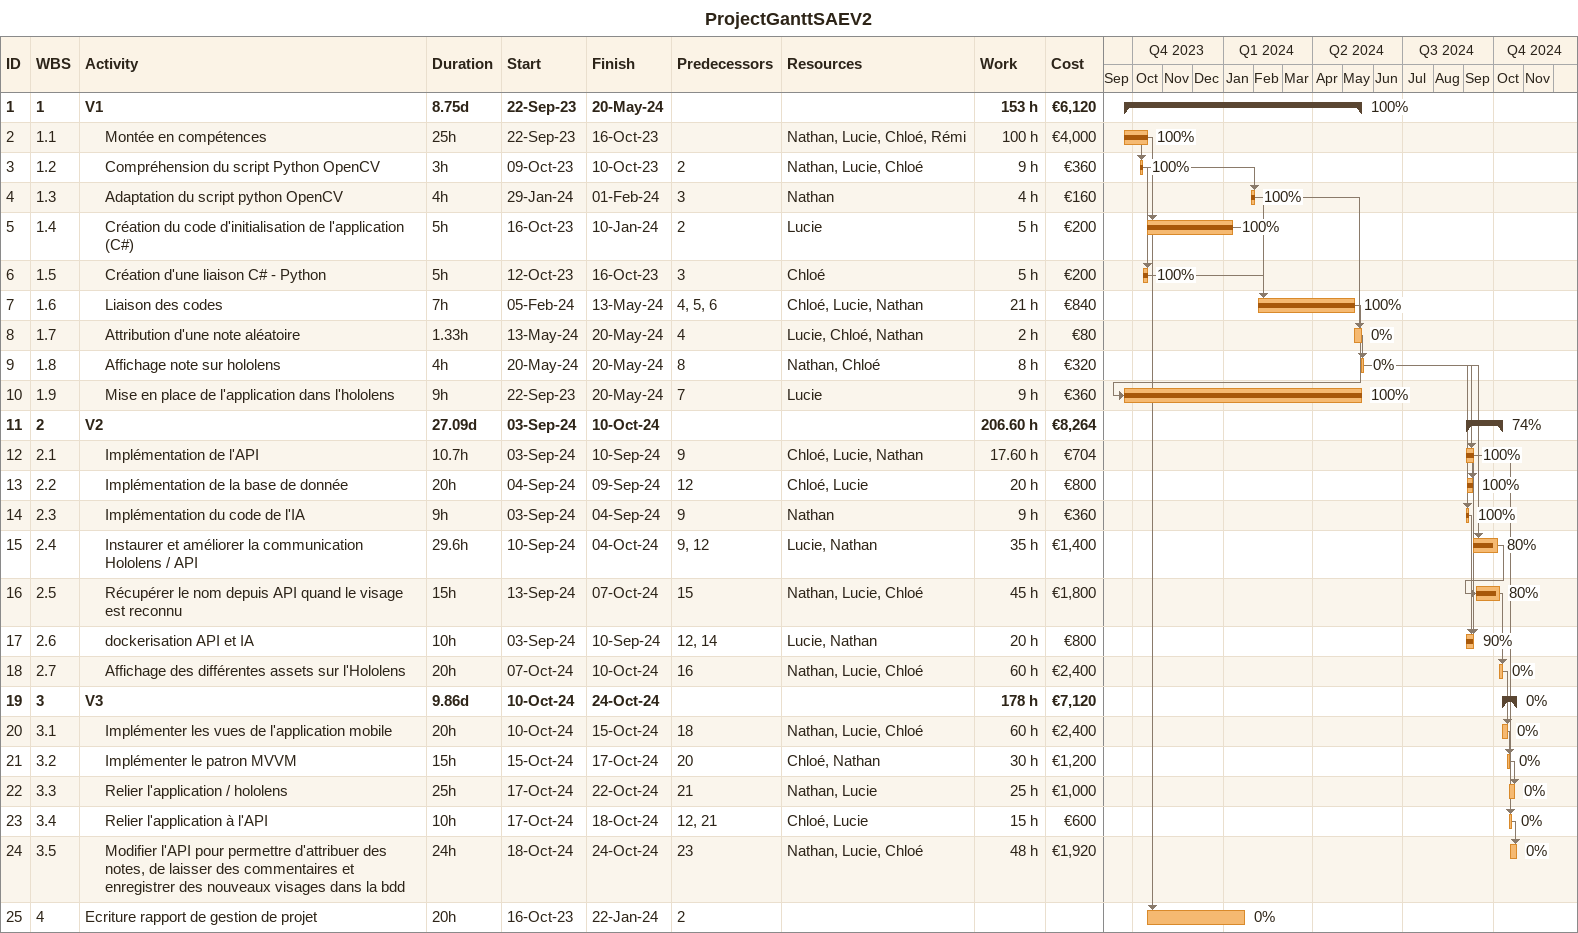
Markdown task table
ProjectGanttSAEV2

| ID | WBS | Task | Duration | Start | Finish | Predecessors | Resources | % complete | Work (h) | Cost (€) |
|---|---|---|---|---|---|---|---|---|---|---|
| 1 | 1 | **V1** | 8.75d | 2023-09-22 | 2024-05-20 |  |  | 100 | 153 | 6120 |
| 2 | 1.1 | Montée en compétences | 25h | 2023-09-22 | 2023-10-16 |  | Nathan, Lucie, Chloé, Rémi | 100 | 100 | 4000 |
| 3 | 1.2 | Compréhension du script Python OpenCV | 3h | 2023-10-09 | 2023-10-10 | 2 | Nathan, Lucie, Chloé | 100 | 9 | 360 |
| 4 | 1.3 | Adaptation du script python OpenCV | 4h | 2024-01-29 | 2024-02-01 | 3 | Nathan | 100 | 4 | 160 |
| 5 | 1.4 | Création du code d'initialisation de l'application (C#) | 5h | 2023-10-16 | 2024-01-10 | 2 | Lucie | 100 | 5 | 200 |
| 6 | 1.5 | Création d'une liaison C# - Python | 5h | 2023-10-12 | 2023-10-16 | 3 | Chloé | 100 | 5 | 200 |
| 7 | 1.6 | Liaison des codes | 7h | 2024-02-05 | 2024-05-13 | 4, 5, 6 | Chloé, Lucie, Nathan | 100 | 21 | 840 |
| 8 | 1.7 | Attribution d'une note aléatoire | 1.33h | 2024-05-13 | 2024-05-20 | 4 | Lucie, Chloé, Nathan | 0 | 2 | 80 |
| 9 | 1.8 | Affichage note sur hololens | 4h | 2024-05-20 | 2024-05-20 | 8 | Nathan, Chloé | 0 | 8 | 320 |
| 10 | 1.9 | Mise en place de l'application dans l'hololens | 9h | 2023-09-22 | 2024-05-20 | 7 | Lucie | 100 | 9 | 360 |
| 11 | 2 | **V2** | 27.09d | 2024-09-03 | 2024-10-10 |  |  | 74 | 206.60 | 8264 |
| 12 | 2.1 | Implémentation de l'API | 10.7h | 2024-09-03 | 2024-09-10 | 9 | Chloé, Lucie, Nathan | 100 | 17.60 | 704 |
| 13 | 2.2 | Implémentation de la base de donnée | 20h | 2024-09-04 | 2024-09-09 | 12 | Chloé, Lucie | 100 | 20 | 800 |
| 14 | 2.3 | Implémentation du code de l'IA | 9h | 2024-09-03 | 2024-09-04 | 9 | Nathan | 100 | 9 | 360 |
| 15 | 2.4 | Instaurer et améliorer la communication Hololens / API | 29.6h | 2024-09-10 | 2024-10-04 | 9, 12 | Lucie, Nathan | 80 | 35 | 1400 |
| 16 | 2.5 | Récupérer le nom depuis API quand le visage est reconnu | 15h | 2024-09-13 | 2024-10-07 | 15 | Nathan, Lucie, Chloé | 80 | 45 | 1800 |
| 17 | 2.6 | dockerisation API et IA | 10h | 2024-09-03 | 2024-09-10 | 12, 14 | Lucie, Nathan | 90 | 20 | 800 |
| 18 | 2.7 | Affichage des différentes assets sur l'Hololens | 20h | 2024-10-07 | 2024-10-10 | 16 | Nathan, Lucie, Chloé | 0 | 60 | 2400 |
| 19 | 3 | **V3** | 9.86d | 2024-10-10 | 2024-10-24 |  |  | 0 | 178 | 7120 |
| 20 | 3.1 | Implémenter les vues de l'application mobile | 20h | 2024-10-10 | 2024-10-15 | 18 | Nathan, Lucie, Chloé | 0 | 60 | 2400 |
| 21 | 3.2 | Implémenter le patron MVVM | 15h | 2024-10-15 | 2024-10-17 | 20 | Chloé, Nathan | 0 | 30 | 1200 |
| 22 | 3.3 | Relier l'application / hololens | 25h | 2024-10-17 | 2024-10-22 | 21 | Nathan, Lucie | 0 | 25 | 1000 |
| 23 | 3.4 | Relier l'application à l'API | 10h | 2024-10-17 | 2024-10-18 | 12, 21 | Chloé, Lucie | 0 | 15 | 600 |
| 24 | 3.5 | Modifier l'API pour permettre d'attribuer des notes, de laisser des commentaires et enregistrer des nouveaux visages dans la bdd | 24h | 2024-10-18 | 2024-10-24 | 23 | Nathan, Lucie, Chloé | 0 | 48 | 1920 |
| 25 | 4 | Ecriture rapport de gestion de projet | 20h | 2023-10-16 | 2024-01-22 | 2 |  | 0 |  |  |
